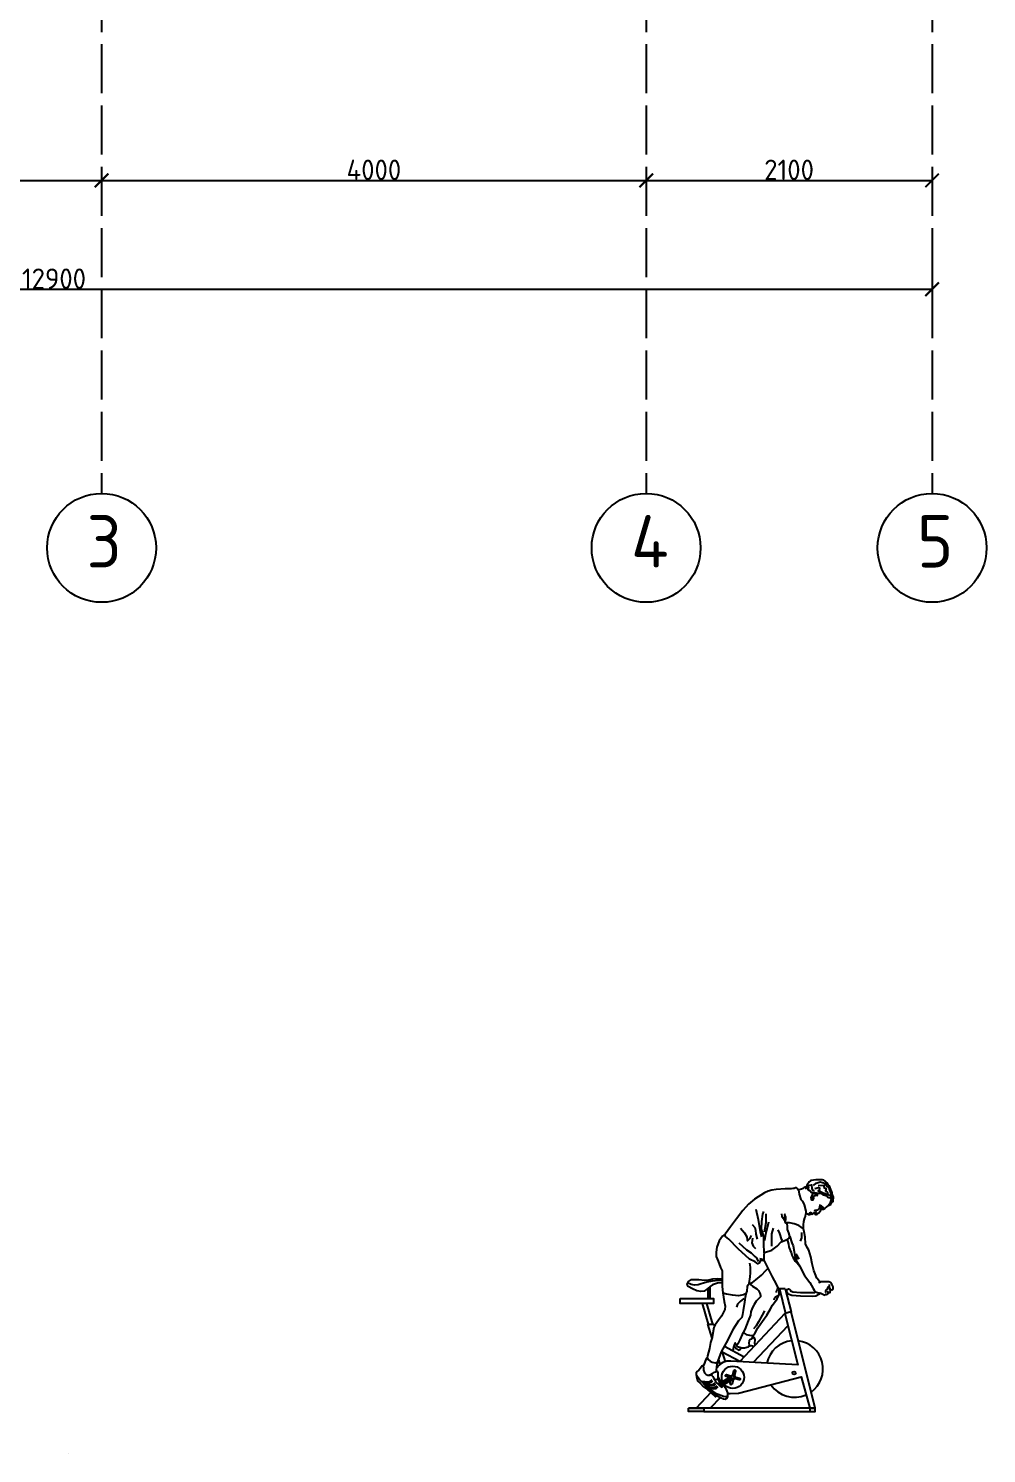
# Model space of a CAD drawing. Header units: millimetres. Extents: x -178199094 to 13669908, y -30538122 to 6091408.
# Drawn here: x 6797302 to 6804339, y 303831 to 314301 of the extents above; entities that cross this region are included whole.
import ezdxf

# ---------------------------------------------------------------- set-up
doc = ezdxf.new("R2010")
doc.units = ezdxf.units.MM
doc.linetypes.add('ACAD_ISO02W100', pattern=[15, 12, -3])
doc.layers.add('FUR', color=42, linetype='Continuous')
doc.layers.add('Plan 1', color=7, linetype='Continuous')
doc.styles.add('gost', font='GOST Common.ttf')
doc.dimstyles.new('Copy of GOST', dxfattribs={"dimtxt": 150, "dimasz": 100, "dimexe": 0.18, "dimexo": 0.06, "dimgap": 3, "dimtad": 1, "dimdec": 0, "dimzin": 0, "dimdsep": 46, "dimtxsty": 'gost', "dimblk": 'ARCHTICK', "dimcen": 0.09, "dimclrt": 256, "dimadec": 0, "dimazin": 0, "dimtfac": 1, "dimtdec": 0, "dimtofl": 0, "dimtmove": 0, "dimatfit": 3, "dimldrblk": 'ARCHTICK', "dimfxl": 200, "dimfxlon": 1, "dimtolj": 1, "dimtzin": 0, "dimarcsym": 0})

# ---------------------------------------------------------------- blocks, each defined once
blk = doc.blocks.new('_ArchTick')
at = {"color": 0, "linetype": 'ByBlock', "const_width": 0.15}
blk.add_lwpolyline([(-0.5, -0.5), (0.5, 0.5)], dxfattribs=at)
blk = doc.blocks.new('*D669')
at = {"color": 0, "lineweight": -2, "transparency": 16777216}
for p, q in [((6793039, 313385), (6793039, 313185)), ((6793039, 313185), (6797839, 313185)), ((6797839, 313185), (6797839, 313185))]:
    blk.add_line(p, q, dxfattribs=at)
at = {"layer": 'Defpoints', "color": 0, "transparency": 16777216}
for p in [(6793039, 314985), (6797839, 313185), (6797839, 313185)]:
    blk.add_point(p, dxfattribs=at)
at = {"color": 0, "lineweight": -2, "transparency": 16777216, "xscale": 100, "yscale": 100, "zscale": 100, "rotation": 180}
blk.add_blockref('_ArchTick', (6793039, 313185), dxfattribs=at)
at = {"color": 0, "lineweight": -2, "transparency": 16777216, "xscale": 100, "yscale": 100, "zscale": 100}
blk.add_blockref('_ArchTick', (6797839, 313185), dxfattribs=at)
at = {"transparency": 16777216, "insert": (6795439, 313263), "char_height": 150, "attachment_point": 5, "style": 'gost'}
blk.add_mtext('\\A1;4800', dxfattribs=at)
blk = doc.blocks.new('*D670')
at = {"color": 0, "lineweight": -2, "transparency": 16777216}
for p, q in [((6797839, 313185), (6797839, 313185)), ((6797839, 313185), (6801839, 313185)), ((6801839, 313185), (6801839, 313185))]:
    blk.add_line(p, q, dxfattribs=at)
at = {"layer": 'Defpoints', "color": 0, "transparency": 16777216}
for p in [(6797839, 313185), (6801839, 313185), (6801839, 313185)]:
    blk.add_point(p, dxfattribs=at)
at = {"color": 0, "lineweight": -2, "transparency": 16777216, "xscale": 100, "yscale": 100, "zscale": 100, "rotation": 180}
blk.add_blockref('_ArchTick', (6797839, 313185), dxfattribs=at)
at = {"color": 0, "lineweight": -2, "transparency": 16777216, "xscale": 100, "yscale": 100, "zscale": 100}
blk.add_blockref('_ArchTick', (6801839, 313185), dxfattribs=at)
at = {"transparency": 16777216, "insert": (6799839, 313263), "char_height": 150, "attachment_point": 5, "style": 'gost'}
blk.add_mtext('\\A1;4000', dxfattribs=at)
blk = doc.blocks.new('*D671')
at = {"color": 0, "lineweight": -2, "transparency": 16777216}
for p, q in [((6801839, 313185), (6801839, 313185)), ((6801839, 313185), (6803939, 313185)), ((6803939, 313185), (6803939, 313185))]:
    blk.add_line(p, q, dxfattribs=at)
at = {"layer": 'Defpoints', "color": 0, "transparency": 16777216}
for p in [(6801839, 313185), (6803939, 313185), (6803939, 313185)]:
    blk.add_point(p, dxfattribs=at)
at = {"color": 0, "lineweight": -2, "transparency": 16777216, "xscale": 100, "yscale": 100, "zscale": 100, "rotation": 180}
blk.add_blockref('_ArchTick', (6801839, 313185), dxfattribs=at)
at = {"color": 0, "lineweight": -2, "transparency": 16777216, "xscale": 100, "yscale": 100, "zscale": 100}
blk.add_blockref('_ArchTick', (6803939, 313185), dxfattribs=at)
at = {"transparency": 16777216, "insert": (6802889, 313263), "char_height": 150, "attachment_point": 5, "style": 'gost'}
blk.add_mtext('\\A1;2100', dxfattribs=at)
blk = doc.blocks.new('*D672')
at = {"color": 0, "lineweight": -2, "transparency": 16777216}
for p, q in [((6791039, 312585), (6791039, 312385)), ((6803939, 312585), (6803939, 312385)), ((6791039, 312385), (6803939, 312385))]:
    blk.add_line(p, q, dxfattribs=at)
at = {"layer": 'Defpoints', "color": 0, "transparency": 16777216}
for p in [(6791039, 314985), (6803939, 314985), (6803939, 312385)]:
    blk.add_point(p, dxfattribs=at)
at = {"color": 0, "lineweight": -2, "transparency": 16777216, "xscale": 100, "yscale": 100, "zscale": 100, "rotation": 180}
blk.add_blockref('_ArchTick', (6791039, 312385), dxfattribs=at)
at = {"color": 0, "lineweight": -2, "transparency": 16777216, "xscale": 100, "yscale": 100, "zscale": 100}
blk.add_blockref('_ArchTick', (6803939, 312385), dxfattribs=at)
at = {"transparency": 16777216, "insert": (6797489, 312463), "char_height": 150, "attachment_point": 5, "style": 'gost'}
blk.add_mtext('\\A1;12900', dxfattribs=at)

msp = doc.modelspace()

# ---------------------------------------------------------------- linework, layer by layer
for p, q in [((6802817.3171, 305039.68691), (6802862.17548, 304860.30907)), ((6802860.74597, 305039.68691), (6802817.3171, 305039.68691)), ((6802860.74597, 305039.68691), (6802903.04821, 304870.53043)), ((6802249.38442, 304931.70188), (6802295.0044, 304781.12304)), ((6802281.02151, 304931.70188), (6802326.6415, 304781.12304)), ((6802857.18544, 304858.74627), (6802527.48957, 304506.16131)), ((6802290.62549, 304781.12304), (6802336.15145, 304781.12304)), ((6802290.62549, 304781.12304), (6802322.09342, 304677.25618)), ((6802336.15145, 304781.12304), (6802340.89317, 304765.47195)), ((6802880.55591, 304767.58815), (6802625.16435, 304500.48079)), ((6802558.24141, 304539.0481), (6802414.65799, 304616.93017)), ((6802370.0503, 304518.96392), (6802380.46982, 304484.57197)), ((6802395.88139, 304583.97119), (6802398.21013, 304576.28466)), ((6802527.48957, 304506.16131), (6802398.21013, 304576.28466)), ((6802398.21013, 304576.28466), (6802419.79184, 304505.04947)), ((6802470.21177, 304400.81055), (6802390.69922, 304351.37514)), ((6802464.20047, 304391.33675), (6802393.26982, 304347.23698)), ((6802471.50969, 304379.55004), (6802401.32764, 304335.9157)), ((6802482.99054, 304380.95165), (6802404.22366, 304331.97985)), ((6802314.35848, 304278.23362), (6802206.63705, 304163.03364)), ((6802385.72447, 304242.2922), (6802309.94233, 304163.03364)), ((6803041.98034, 304163.03364), (6802150.56967, 304163.03364)), ((6802262.20887, 304139.25433), (6803040.6713, 304139.25433))]:
    msp.add_line(p, q)
for points in [[(6803194.87171, 305661.40505), (6803202.1699, 305675.99617), (6803211.46062, 305683.28534), (6803211.46062, 305692.56944), (6803215.43408, 305708.48412), (6803214.11346, 305716.43826), (6803214.11346, 305716.43826), (6803208.13589, 305731.68797), (6803206.14336, 305744.94914), (6803202.1699, 305756.22177), (6803194.87171, 305769.48294), (6803188.23383, 305790.03967), (6803183.58847, 305797.33523), (6803176.95059, 305805.28937), (6803170.31271, 305815.89703), (6803162.3542, 305823.85757), (6803153.06348, 305830.48815), (6803144.43308, 305838.4423), (6803134.48205, 305841.76078), (6803119.88566, 305841.76078), (6803102.63644, 305841.76078), (6803085.37563, 305840.43083), (6803051.5375, 305837.11874), (6803046.23183, 305834.46522), (6803036.94111, 305826.50469), (6803031.63544, 305819.8741), (6803024.99756, 305812.58493), (6803018.35968, 305800.64732), (6803015.70684, 305794.68172), (6803006.41613, 305788.71611), (6802999.77824, 305784.07406), (6802992.48005, 305778.76704), (6802980.5365, 305773.46001), (6802969.92516, 305770.14792), (6802958.64192, 305766.82943), (6802954.65687, 305766.82943), (6802950.01151, 305778.76704), (6802942.71332, 305782.08552), (6802935.41512, 305782.08552), (6802926.79631, 305778.10206), (6802915.51307, 305776.7785), (6802904.22983, 305775.45494), (6802892.28627, 305776.11352), (6802875.69736, 305776.11352), (6802861.10098, 305776.11352), (6802794.08502, 305770.81289), (6802761.56751, 305766.17084), (6802735.02757, 305758.21031), (6802708.47605, 305745.61411), (6802633.88387, 305698.35601), (6802591.41534, 305663.87953), (6802548.9468, 305615.47691), (6802501.8329, 305554.47809), (6802459.21377, 305495.09056), (6802418.73775, 305443.37584), (6802399.49601, 305426.79618), (6802375.59732, 305393.64325), (6802357.68778, 305346.334), (6802353.04242, 305310.52757), (6802354.37463, 305278.03962), (6802366.9785, 305244.8867), (6802386.22024, 305197.14266), (6802396.84317, 305171.95027), (6802398.14063, 305108.64322), (6802397.48031, 305056.9285), (6802401.46536, 305011.17938), (6802412.73701, 304947.22014), (6802418.71458, 304912.73726), (6802418.04269, 304888.20346), (6802392.83496, 304839.80083), (6802370.94037, 304809.9664), (6802345.72106, 304775.48353), (6802337.09066, 304757.5867), (6802329.0974, 304714.81719), (6802324.45204, 304683.65281), (6802310.51596, 304645.85784), (6802303.1946, 304603.17145), (6802288.59821, 304547.47326), (6802287.266, 304532.88854), (6802283.95285, 304533.54712), (6802279.96781, 304528.24649), (6802270.67709, 304502.38913), (6802264.05079, 304486.47445), (6802258.07323, 304475.86679), (6802258.07323, 304478.51391), (6802251.43534, 304474.53684), (6802238.83148, 304457.96357), (6802226.22762, 304444.03743), (6802212.95185, 304433.42977), (6802206.97428, 304422.15714), (6802206.31397, 304411.54948), (6802210.94775, 304384.13838), (6802216.25342, 304364.24662), (6802235.49516, 304347.00838), (6802256.72943, 304322.47458), (6802289.90725, 304299.92932), (6802311.14152, 304294.62868), (6802329.06264, 304282.03249), (6802347.63249, 304262.63947), (6802364.2214, 304250.70826), (6802384.78377, 304242.74772), (6802406.68994, 304232.14006), (6802419.2938, 304229.48655), (6802431.23736, 304236.78211), (6802437.87524, 304250.04328), (6802439.86776, 304277.2242), (6802427.92421, 304299.76947), (6802394.74639, 304344.86), (6802382.80283, 304364.08677), (6802374.83274, 304380.00145), (6802367.53455, 304396.57472), (6802368.86676, 304423.09706), (6802366.21392, 304431.72257), (6802360.89667, 304433.04613), (6802354.93068, 304432.38115), (6802355.591, 304442.98881), (6802357.58352, 304468.18759), (6802361.56857, 304487.41436), (6802367.53455, 304500.67553), (6802363.56109, 304505.31758), (6802367.53455, 304512.61314), (6802385.54835, 304558.08731), (6802392.84654, 304578.64404), (6802441.95296, 304664.84164), (6802480.43645, 304746.39719), (6802519.63818, 304807.67095), (6802543.52528, 304832.86973), (6802549.49127, 304852.76148), (6802554.79694, 304882.59592), (6802563.45051, 304942.57809), (6802568.09587, 304980.37306), (6802573.40154, 305003.57691), (6802580.69973, 305024.13364), (6802584.02447, 305057.28656), (6802587.33761, 305069.21778), (6802594.63581, 305079.83183), (6802619.85512, 305059.2751), (6802652.36105, 305039.38334), (6802662.98397, 305027.44573), (6802673.59532, 305008.88393), (6802679.57288, 304992.30427), (6802678.91257, 304981.69662), (6802659.67082, 304962.46984), (6802647.71569, 304949.20867), (6802631.12678, 304925.99843), (6802616.53039, 304897.48756), (6802607.23967, 304872.29517), (6802604.58684, 304846.43142), (6802587.99793, 304804.65938), (6802563.40417, 304740.7321), (6802552.13252, 304719.51679), (6802548.80778, 304716.86328), (6802543.50211, 304704.26708), (6802527.57352, 304666.47211), (6802512.31682, 304636.63129), (6802507.01114, 304628.67714), (6802503.68641, 304629.34212), (6802496.38822, 304637.29626), (6802491.74286, 304642.60329), (6802487.7694, 304633.31919), (6802481.13152, 304612.09749), (6802475.32869, 304584.02136)], [(6802958.64192, 305766.82943), (6802962.17517, 305736.09344), (6802974.11872, 305696.30993), (6802987.05853, 305684.37872), (6802999.99835, 305657.52389), (6803010.94564, 305610.7837), (6803011.9419, 305591.30756)], [(6803008.0727, 305776.83605), (6803021.00093, 305782.98708), (6803031.47326, 305787.29664), (6803027.16385, 305770.68501), (6803039.4781, 305763.91376), (6803044.40149, 305760.22442), (6803052.40633, 305749.15), (6803060.41118, 305748.53617), (6803075.19291, 305748.53617), (6803086.89319, 305746.68831), (6803100.4354, 305743.61279), (6803123.22198, 305743.61279), (6803130.60127, 305737.45536), (6803140.45962, 305730.07668), (6803168.16959, 305724.53947), (6803168.78356, 305719.61608), (6803170.01151, 305715.30652), (6803181.71179, 305712.84483), (6803189.10266, 305708.54167), (6803196.49353, 305703.61828), (6803197.72148, 305698.08107), (6803195.254, 305690.08217), (6803189.10266, 305666.69929), (6803186.63518, 305663.00995), (6803176.7239, 305650.43119)], [(6803022.85444, 305797.14341), (6803040.70605, 305803.29444), (6803053.02031, 305804.52209), (6803056.71574, 305778.07009), (6803059.7972, 305766.37545), (6803072.11145, 305763.29993)], [(6803068.41602, 305798.98488), (6803088.12114, 305816.83055), (6803118.28701, 305826.05711), (6803150.92036, 305816.83055), (6803159.55077, 305805.14231), (6803168.78356, 305793.44767), (6803179.86987, 305781.75943), (6803185.40723, 305765.76163), (6803197.10751, 305732.53837), (6803203.25884, 305723.30543), (6803203.25884, 305698.08107), (6803202.03089, 305691.93004), (6803202.64487, 305686.39283)], [(6803078.88835, 305776.83605), (6803105.35878, 305784.22112), (6803111.5217, 305782.37325), (6803109.66819, 305763.91376), (6803115.83111, 305765.1478), (6803102.27732, 305760.83824), (6803117.05906, 305755.30103), (6803123.83596, 305753.45316), (6803130.60127, 305750.99147), (6803139.23167, 305744.84044), (6803155.85533, 305739.91705), (6803157.08328, 305736.22771), (6803166.31608, 305733.1522), (6803163.86018, 305730.07668)], [(6803101.66335, 305799.59871), (6803142.91552, 305801.44658), (6803144.15505, 305795.29554), (6803145.99698, 305781.75943), (6803160.16474, 305777.44987), (6803155.85533, 305760.83824), (6803170.01151, 305749.15), (6803171.23946, 305741.1511), (6803179.86987, 305731.91815), (6803187.24915, 305729.45646), (6803192.18412, 305723.30543), (6803197.72148, 305716.54057), (6803196.49353, 305706.6938), (6803198.94943, 305698.6949)], [(6802617.4553, 304674.61003), (6802625.71685, 304696.4664), (6802636.0965, 304713.07163), (6802658.95259, 304753.55208), (6802694.27353, 304803.37418), (6802724.39306, 304845.93269), (6802752.60116, 304893.07569), (6802766.09703, 304920.06479), (6802801.41797, 304967.80884), (6802815.96802, 304997.91182), (6802816.99903, 305016.5951), (6802812.85181, 305037.35005), (6802795.18554, 305073.68079), (6802767.13963, 305128.69482), (6802741.14415, 305182.15511), (6802729.71032, 305202.91644), (6802704.78061, 305251.70271), (6802705.82321, 305291.14734), (6802707.89683, 305306.71674), (6802761.91505, 305324.3578), (6802801.3948, 305354.46079), (6802831.51433, 305386.63542), (6802875.14131, 305403.24705), (6802885.53255, 305368.99436), (6802887.60616, 305349.26885), (6802897.9974, 305322.28615), (6802904.22983, 305308.7884), (6802908.37705, 305289.06928), (6802916.69468, 305272.46405), (6802934.34936, 305244.43912), (6802964.46889, 305209.14421), (6803002.90604, 305138.56077), (6803040.3006, 305086.66702), (6803066.2729, 305044.10851), (6803072.50533, 305030.61716), (6803083.92758, 305018.16164), (6803098.46604, 305012.9697), (6803121.32213, 305009.85582), (6803137.9458, 305002.59223), (6803152.48426, 304994.28642), (6803159.75929, 304998.43613), (6803159.75929, 305000.51418), (6803164.39306, 304998.71107), (6803173.34783, 305003.36591), (6803175.14342, 305008.73687), (6803175.86165, 305011.24332), (6803181.95506, 305011.24332), (6803189.47336, 305014.4659), (6803191.62807, 305018.76267), (6803191.98719, 305029.14654), (6803191.62807, 305035.94337), (6803203.80331, 305032.72718), (6803208.81937, 305036.6595), (6803213.11719, 305043.82078), (6803212.05143, 305056.35303), (6803203.08507, 305073.89819), (6803191.98719, 305086.42405), (6803181.23683, 305091.79501), (6803163.31571, 305091.79501), (6803133.93758, 305091.43695), (6803118.54187, 305091.43695), (6803109.2164, 305088.21437), (6803118.54187, 305091.43695), (6803106.35504, 305102.17888), (6803093.10245, 305118.64984), (6803079.83827, 305151.2273), (6803071.60174, 305175.21122), (6803058.95154, 305225.20595), (6803047.84206, 305276.40276), (6803032.79388, 305324.73505), (6803022.76176, 305343.71246), (6803009.81036, 305370.19004), (6803005.87166, 305419.23846), (6802999.07159, 305459.69334), (6802995.48042, 305480.81274), (6802993.61532, 305511.64464), (6802998.19118, 305535.44952), (6803003.69378, 305562.91817), (6803009.18481, 305572.99513), (6803011.9419, 305591.30756), (6803015.46357, 305593.6158), (6803019.57604, 305593.2961), (6803023.36415, 305591.72317), (6803028.73933, 305586.66551), (6803034.75165, 305586.66551), (6803044.86486, 305586.98521), (6803046.44035, 305589.51085), (6803047.39027, 305591.09017), (6803049.91568, 305590.45716), (6803057.1907, 305589.82415), (6803063.19144, 305592.03648), (6803072.99187, 305599.93308), (6803078.67983, 305594.2488), (6803084.05501, 305586.66551), (6803088.79304, 305586.03251), (6803095.43092, 305588.24483), (6803104.90699, 305597.40744), (6803119.81616, 305612.98324), (6803123.29149, 305622.77247), (6803128.66667, 305625.6178), (6803140.9925, 305625.2981), (6803152.6812, 305633.1947), (6803165.3314, 305642.35731), (6803182.70805, 305654.67216), (6803194.87171, 305661.40505)], [(6803095.51201, 305722.6916), (6803097.35394, 305730.07668), (6803093.04453, 305736.22771), (6803077.64881, 305739.91705), (6803065.94854, 305738.07558), (6803056.10177, 305725.76712), (6803049.32487, 305711.00336), (6803049.93885, 305697.46725), (6803054.87382, 305693.77151), (6803064.72059, 305695.61938), (6803066.56251, 305700.54276), (6803065.33456, 305704.84593), (6803069.64397, 305706.07997), (6803075.80689, 305706.07997)], [(6803089.34909, 305723.91925), (6803083.19776, 305728.22881), (6803077.03484, 305725.76712), (6803068.41602, 305720.22991), (6803064.72059, 305719.00226), (6803060.41118, 305714.07887), (6803061.02515, 305711.61718), (6803065.33456, 305712.23101)], [(6803111.48695, 305645.69498), (6803111.69547, 305638.69354), (6803109.14689, 305630.4133), (6803102.77545, 305624.68427), (6803094.92121, 305618.10484), (6803090.88982, 305616.19303), (6803082.81547, 305617.25444), (6803079.20113, 305616.83243), (6803076.23551, 305614.49862), (6803076.23551, 305611.73641), (6803076.65255, 305608.76959)], [(6803115.10129, 305645.05558), (6803117.58036, 305640.06186), (6803122.36473, 305636.283), (6803127.16069, 305631.67932), (6803130.39275, 305629.9913), (6803130.39275, 305629.9913)], [(6802644.47205, 305625.43237), (6802662.38158, 305548.85776), (6802669.35541, 305503.10864), (6802677.31392, 305460.33913), (6802687.26495, 305421.55309)], [(6802706.18233, 305305.19497), (6802704.18981, 305374.81291), (6802703.19355, 305428.51616), (6802686.26869, 305478.24235), (6802689.25747, 305535.92907), (6802697.21598, 305589.63233), (6802702.19728, 305609.52409)], [(6802719.11056, 305590.6234), (6802719.11056, 305524.98893), (6802705.18607, 305457.35953)], [(6802833.78488, 305591.88302), (6802836.77366, 305572.98873), (6802848.71722, 305558.07152), (6802855.67946, 305546.13391)], [(6802850.69815, 305572.98873), (6802855.67946, 305563.04605), (6802860.66077, 305547.13137)], [(6802995.48042, 305480.81274), (6802960.18265, 305506.3568), (6802927.34077, 305518.28801), (6802892.50638, 305525.25108), (6802872.60432, 305525.25108), (6802866.62675, 305525.25108), (6802862.64171, 305524.25362), (6802860.66077, 305534.20269), (6802865.63049, 305550.11098), (6802865.63049, 305567.02313), (6802857.67198, 305583.92888), (6802860.66077, 305593.87156)], [(6803040.54387, 305599.81159), (6803038.85254, 305596.20537), (6803034.39254, 305592.17075), (6803030.56967, 305589.62594), (6803030.14105, 305587.29213)], [(6803047.39027, 305591.09017), (6803045.4325, 305601.084), (6803044.79536, 305605.32962)], [(6803049.25537, 305602.99581), (6803054.78114, 305595.56597), (6803059.24115, 305593.65416)], [(6803079.62975, 305605.15698), (6803082.81547, 305597.51614), (6803086.42982, 305595.61073), (6803088.34125, 305596.03273), (6803089.39543, 305600.91775), (6803088.54977, 305604.09557), (6803087.06696, 305602.82317), (6803085.79267, 305600.70036), (6803084.08976, 305599.00595)], [(6803114.88119, 305639.53755), (6803115.30981, 305634.44792), (6803116.5841, 305628.92989), (6803117.64987, 305625.32367), (6803118.70405, 305623.41187)], [(6803115.21714, 305639.17949), (6803116.12072, 305634.67811), (6803117.40659, 305629.53733), (6803119.32961, 305625.68174), (6803119.45704, 305623.36711)], [(6802704.78061, 305251.70271), (6802702.11619, 305246.79211), (6802685.19133, 305247.78319), (6802675.24031, 305245.79465), (6802668.26648, 305229.87997), (6802658.31545, 305223.91436), (6802640.40591, 305237.84051), (6802598.59769, 305257.72587), (6802514.87698, 305333.68666), (6802445.1966, 305405.29313), (6802422.30576, 305425.18489), (6802416.88617, 305441.78042)], [(6802532.99503, 305485.20542), (6802561.86344, 305452.38499), (6802577.78046, 305422.55056), (6802580.76924, 305401.66773), (6802582.76176, 305392.71612), (6802602.66382, 305412.60148), (6802613.61111, 305433.4907)], [(6802617.59616, 305513.05132), (6802636.50196, 305492.1685), (6802642.47952, 305472.27674), (6802645.46831, 305441.44485), (6802653.42681, 305406.63588)], [(6802737.03168, 305530.95454), (6802725.08813, 305479.23982), (6802716.13336, 305440.45377), (6802709.15953, 305394.70466)], [(6802772.86234, 305485.20542), (6802759.92252, 305444.43085), (6802758.92626, 305386.74412), (6802759.92252, 305354.92115)], [(6802805.70421, 305475.26274), (6802817.64776, 305446.41938), (6802832.5801, 305400.67027), (6802841.53487, 305397.68427)], [(6802875.14131, 305403.24705), (6802889.51759, 305413.8611), (6802895.49516, 305425.79871), (6802887.52507, 305452.64714), (6802877.57404, 305476.51597), (6802877.57404, 305493.42812), (6802873.589, 305525.25108)], [(6802980.88403, 305453.59985), (6802980.88403, 305414.8202), (6802970.87508, 305391.04729)], [(6802519.05896, 305377.79251), (6802576.78419, 305326.07779), (6802609.63765, 305306.18604), (6802636.50196, 305278.34014), (6802648.44551, 305269.38853), (6802661.38532, 305241.54264)], [(6802620.58494, 305412.60148), (6802615.60364, 305379.78744), (6802625.55466, 305353.92369), (6802641.48326, 305336.02687)], [(6802895.49516, 305425.79871), (6802908.53924, 305379.63399), (6802919.48653, 305356.75623), (6802926.44877, 305313.99312), (6802931.43008, 305284.15869), (6802943.37363, 305244.37518), (6802964.46889, 305209.14421)], [(6802594.63581, 305079.83183), (6802602.4553, 305128.80991), (6802606.44035, 305158.64435), (6802605.44409, 305199.42532), (6802601.45904, 305229.25975)], [(6802671.33635, 305264.42039), (6802684.27616, 305261.43439), (6802698.21224, 305256.45985)], [(6802938.32282, 305298.47487), (6802950.83401, 305278.45523), (6802962.10566, 305262.19528)], [(6802942.07617, 305282.20852), (6802954.59895, 305262.19528)], [(6802594.63581, 305079.83183), (6802620.49227, 305087.66448), (6802644.37937, 305107.55624), (6802687.18386, 305141.36774), (6802718.03321, 305174.18817), (6802735.73768, 305191.97208)], [(6802397.84906, 305085.80819), (6802397.02852, 305085.53528), (6802363.21356, 305081.98021), (6802326.73417, 305070.41985), (6802309.8209, 305057.08195), (6802292.0272, 305042.84889), (6802264.44467, 305024.1784), (6802241.31055, 305021.5121), (6802211.94401, 305026.8447), (6802179.90146, 305040.18259), (6802147.8705, 305057.08195), (6802140.74607, 305073.08615), (6802148.7625, 305093.53418), (6802171.00461, 305108.65601), (6802196.81474, 305108.65601), (6802225.28928, 305108.65601), (6802267.10909, 305103.31701), (6802298.25963, 305105.98331), (6802329.39859, 305113.98861), (6802360.54914, 305115.76614), (6802387.23967, 305113.98861), (6802398.13144, 305109.09164)], [(6802393.4721, 305101.53948), (6802371.22998, 305101.53948), (6802324.05817, 305097.09564), (6802284.02236, 305089.97911), (6802259.99624, 305082.86898), (6802243.08297, 305076.64122), (6802221.73285, 305069.53108), (6802194.13873, 305066.85839), (6802170.11261, 305071.30862), (6802154.98334, 305079.30752), (6802154.98334, 305082.86898)], [(6802292.0272, 305042.84889), (6802292.0272, 304969.04927), (6802309.8209, 304969.04927), (6802309.8209, 305057.08195)], [(6802803.64218, 305045.92441), (6802800.6534, 305034.98427), (6802794.68741, 305021.06451), (6802793.69115, 305013.10398)], [(6803183.26411, 305072.42117), (6803182.77756, 305059.70349), (6803180.81979, 305053.8338), (6803172.49058, 305052.36317), (6803168.57504, 305042.0944), (6803170.04627, 305034.75408), (6803161.72864, 305031.33329), (6803157.32656, 305024.48531), (6803155.85533, 305013.23186), (6803152.91289, 305011.76763)], [(6803171.03094, 305024.97125), (6803173.47526, 305015.18842)], [(6803182.29101, 305049.92066), (6803190.12209, 305038.18127)], [(6802574.03391, 305005.3581), (6802554.80852, 304997.15733), (6802516.98534, 304990.20065), (6802472.19992, 304995.16879), (6802428.41075, 305002.13186), (6802401.82373, 305009.14584)], [(6802556.81263, 304968.35233), (6802529.93674, 304947.4695), (6802509.03842, 304928.56882), (6802502.07617, 304905.69746)], [(6802802.64592, 304991.22369), (6802792.69489, 304982.27847), (6802779.75508, 304966.36379), (6802775.77003, 304956.41472)], [(6802709.07844, 304878.52293), (6802692.16516, 304846.69997), (6802665.28928, 304798.96232), (6802646.38348, 304769.12788), (6802628.46236, 304746.25013)], [(6802552.13252, 304719.51679), (6802572.72964, 304705.47555), (6802598.60927, 304700.50101), (6802617.51507, 304697.52141), (6802629.58965, 304702.66206)], [(6802485.47568, 304622.76908), (6802502.09934, 304598.89386), (6802517.68041, 304590.59444), (6802532.21887, 304596.8222), (6802534.30407, 304604.0858)], [(6802639.39905, 304625.84009), (6802638.67983, 304628.26793), (6802638.27437, 304640.85133), (6802639.89619, 304665.60892), (6802635.4246, 304680.21923), (6802628.52028, 304683.05817), (6802620.80505, 304677.78311), (6802613.08981, 304670.47476), (6802602.52481, 304667.22661), (6802595.21503, 304658.70979), (6802593.18775, 304641.66337), (6802594.40412, 304626.64385), (6802593.99866, 304618.52986), (6802588.71616, 304612.03355), (6802561.50433, 304605.54363), (6802545.26295, 304603.51033), (6802518.05111, 304612.84558), (6802506.6752, 304620.15393), (6802503.68641, 304629.34212)], [(6802593.99866, 304618.52986), (6802611.1668, 304623.8113), (6802619.48442, 304621.73325), (6802630.35113, 304616.16402)], [(6802287.266, 304532.88854), (6802293.54477, 304520.39465), (6802308.15274, 304508.91741), (6802324.85749, 304501.61545), (6802347.81784, 304497.44656), (6802363.56109, 304505.31758)], [(6802206.31397, 304411.54948), (6802232.12409, 304372.60998), (6802279.88672, 304322.7751), (6802343.55477, 304277.17305), (6802369.01736, 304266.57178), (6802406.15706, 304252.78631), (6802424.2056, 304248.54708), (6802438.15895, 304253.91353)], [(6802258.07323, 304475.86679), (6802259.10424, 304459.24237), (6802261.18944, 304442.02971), (6802267.45662, 304423.25691), (6802279.45809, 304410.73744), (6802293.02347, 304407.08646), (6802306.07912, 304406.56855), (6802313.89862, 304407.61077), (6802321.2084, 304403.9598), (6802328.51817, 304396.65784), (6802332.68857, 304386.74713), (6802341.04095, 304374.22767), (6802351.47852, 304354.93695), (6802371.31108, 304338.76651), (6802384.36673, 304322.60246), (6802391.67651, 304318.42718), (6802396.88951, 304321.03593), (6802392.71911, 304331.46455), (6802379.14215, 304350.23736), (6802371.31108, 304376.83642), (6802367.53455, 304396.57472)], [(6802293.02347, 304407.08646), (6802312.85602, 304411.77967), (6802326.95428, 304418.0394), (6802340.51965, 304427.4258), (6802354.93068, 304432.38115)], [(6802367.14068, 304385.1806), (6802359.8309, 304374.22767), (6802345.22293, 304372.14322)], [(6802241.96725, 304362.33976), (6802296.36055, 304357.60915), (6802312.39575, 304360.98468), (6802323.13364, 304371.71648)], [(6802251.92215, 304351.95295), (6802296.939, 304348.03782), (6802317.10751, 304352.28344), (6802329.8388, 304365.00751)], [(6802262.33574, 304341.08756), (6802318.28988, 304336.2212), (6802334.32509, 304339.59673), (6802345.06297, 304350.32853)], [(6802272.29063, 304330.70075), (6802318.86834, 304326.64987), (6802339.03684, 304330.89549), (6802351.76813, 304343.61956)], [(6802285.93179, 304318.44533), (6802333.41915, 304314.31534), (6802349.45436, 304317.69087), (6802360.19225, 304328.42266)], [(6802356.64082, 304256.16042), (6802348.53608, 304247.90768), (6802289.90725, 304299.92932)], [(6802301.0619, 304307.60844), (6802333.99761, 304304.744), (6802354.16611, 304308.98962), (6802366.89741, 304321.71369)]]:
    msp.add_lwpolyline(points)
for points in [[(6803109.367, 305653.33582), (6803116.15548, 305649.3012), (6803122.74702, 305643.36117), (6803129.5355, 305639.96595), (6803134.42413, 305634.01952), (6803137.40133, 305631.47471), (6803138.88414, 305630.2023), (6803140.37853, 305630.4133), (6803141.22419, 305631.68571), (6803141.22419, 305632.74712), (6803140.58705, 305633.80852), (6803139.31276, 305637.63214), (6803136.9727, 305641.02735), (6803132.94132, 305643.99417), (6803126.56988, 305648.02879), (6803118.06691, 305652.48541), (6803113.39838, 305653.75782)], [(6802089.13741, 304969.04927), (6802334.73902, 304969.04927), (6802334.73902, 304931.70188), (6802089.13741, 304931.70188)], [(6802150.56967, 304163.03364), (6802262.20887, 304163.03364), (6802262.20887, 304139.25433), (6802150.56967, 304139.25433)], [(6803079.97729, 304163.03364), (6803040.6713, 304163.03364), (6803040.6713, 304139.25433), (6803079.97729, 304139.25433)]]:
    msp.add_lwpolyline(points, close=True)
for points in [[(6803125.09148, 305008.20883), (6803085.60732, 304987.1571), (6803064.12978, 304984.95756), (6802971.63965, 304986.05733), (6802909.98729, 304990.4628), (6802882.46267, 305002.01038), (6802871.44588, 305015.76388), (6802871.44588, 305025.63321, -1), (6802899.55327, 305025.63321), (6802899.55327, 305025.63321), (6802899.92989, 305025.16304), (6802916.59994, 305018.16934), (6802972.80946, 305014.1528), (6803062.861, 305013.08203), (6803077.25352, 305014.55598), (6803083.98065, 305018.14268)], [(6802439.43728, 304271.35187, 0.0324897033), (6802454.97386, 304270.3954), (6802516.55672, 304273.01055), (6802976.47036, 304393.46723), (6803041.98034, 304163.03364), (6803079.97729, 304163.03364), (6802903.04821, 304870.53043), (6802857.18544, 304858.74627), (6802953.937, 304481.36018), (6802461.51907, 304509.99799, 0.2578735557), (6802356.92863, 304459.90542)], [(6802454.42984, 304389.21245), (6802426.56938, 304396.69573, -1), (6802430.11439, 304409.89391), (6802457.97485, 304402.41063, 0.4142135624), (6802474.71804, 304412.06379), (6802482.20132, 304439.92425, -1), (6802495.3995, 304436.37924), (6802487.91622, 304408.51878, 0.4142135624), (6802497.56938, 304391.77559), (6802525.42984, 304384.29231, -1), (6802521.88483, 304371.09413), (6802494.02437, 304378.57741, 0.4142135624), (6802477.28118, 304368.92425), (6802469.7979, 304341.06379, -1), (6802456.59972, 304344.6088), (6802464.08301, 304372.46926)], [(6802464.52704, 304375.20871, 0.2736074545), (6802458.16128, 304387.582)]]:
    msp.add_lwpolyline(points, format="xyb")
at = {"color": 18, "ltscale": 0.03, "true_color": 0x000000}
msp.add_lwpolyline([(6797596.17995, 303830.62526, 0.0028323864), (6797596.45062, 303831.35713)], format="xyb", dxfattribs=at)
at = {"color": 18, "true_color": 0x000000}
for centre in [(6797838.90942, 310485.1447), (6801838.90942, 310485.1447), (6803938.90942, 310485.1447)]:
    msp.add_circle(centre, 400, dxfattribs=at)
for centre, radius in [((6802475.99961, 304390.49402), 82.27168), ((6802925.67262, 304422.31699), 12.0591)]:
    msp.add_circle(centre, radius)
for centre, radius, start, end in [((6803118.06691, 305637.84314), 12.27152, 267.696406615, 326.559394958), ((6802929.11319, 304451.59514), 208.40624, 95.703211496, 168.073796746), ((6802929.11319, 304451.59514), 208.40624, 305.53125938, 82.549592634), ((6802475.99961, 304390.49402), 11.8292, 175.914709967, 247.693430906), ((6802475.99961, 304390.49402), 11.8292, 297.513747499, 124.447416667), ((6802929.11319, 304451.59514), 208.40624, 213.78712935, 294.05105357)]:
    msp.add_arc(centre, radius, start, end)
at = {"layer": 'FUR', "color": 253}
for points in [[(6791039.11979, 313184.9647), (6803938.90942, 313184.9647)], [(6791039.11979, 312384.9647), (6803938.90942, 312384.9647)]]:
    msp.add_lwpolyline(points, dxfattribs=at)
at = {"layer": 'Plan 1', "color": 9, "linetype": 'ACAD_ISO02W100', "ltscale": 30, "true_color": 0xc7c8ca}
for points in [[(6797838.90942, 329485.1447), (6797838.90942, 310885.1447)], [(6801838.90942, 329485.1447), (6801838.90942, 310885.1447)], [(6803938.90942, 329485.1447), (6803938.90942, 310885.1447)]]:
    msp.add_lwpolyline(points, dxfattribs=at)

# ---------------------------------------------------------------- texts
at = {"layer": 'Plan 1', "char_height": 384.87481, "attachment_point": 1, "style": 'gost'}
for s, insert in [('3', (6797728.11714, 310725.71959)), ('4', (6801728.11714, 310725.71959)), ('5', (6803828.11714, 310725.71959))]:
    msp.add_mtext_dynamic_manual_height_columns(s, width=384.8748082, gutter_width=0.54982, heights=[0], dxfattribs=dict(at, insert=insert))

# ---------------------------------------------------------------- dimensions: what is measured, and where the dimension line sits
at = {"color": 253}
dim = msp.add_linear_dim(base=(6803938.90942, 312384.9647), p1=(6791039.11979, 314984.9647), p2=(6803938.90942, 314984.9647), dimstyle='Copy of GOST', dxfattribs=at)
dim.commit()
dim.dimension.update_dxf_attribs({"geometry": '*D672', "text_midpoint": (6797489.0146, 312462.9647)})
for base, p1, p2, picture, middle in [((6797838.90942, 313184.9647), (6793039.11979, 314984.9647), (6797838.90942, 313184.9647), '*D669', (6795439.0146, 313262.9647)), ((6801838.90942, 313184.9647), (6797838.90942, 313184.9647), (6801838.90942, 313184.9647), '*D670', (6799838.90942, 313262.9647)), ((6803938.90942, 313184.9647), (6801838.90942, 313184.9647), (6803938.90942, 313184.9647), '*D671', (6802888.90942, 313262.9647))]:
    dim = msp.add_linear_dim(base=base, p1=p1, p2=p2, dimstyle='Copy of GOST', override={"dimtmove": 1}, dxfattribs=at)
    dim.commit()
    dim.dimension.update_dxf_attribs({"geometry": picture, "text_midpoint": middle})

doc.saveas('drawing.dxf')
